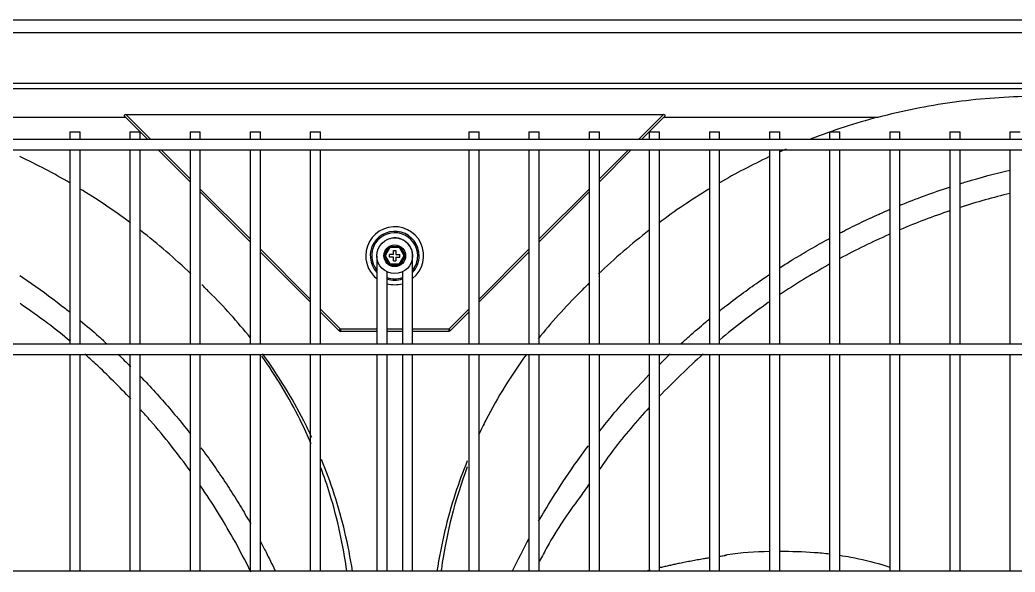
# Model space of a CAD drawing. Header units: millimetres. Extents: x 0 to 504600, y 0 to 118800.
# Drawn here: x 431288 to 431676.9, y 51040.3 to 51256.2 of the extents above; entities that cross this region are included whole.
import ezdxf

# ---------------------------------------------------------------- set-up
doc = ezdxf.new("R2010")
doc.units = ezdxf.units.MM
doc.header["$LTSCALE"] = 200
doc.layers.add('LG-AIRCON', color=240, linetype='Continuous')

# ---------------------------------------------------------------- blocks, each defined once
blk = doc.blocks.new('UXB1', base_point=(168674.67, -72229.04))
at = {"layer": 'LG-AIRCON', "color": 0}
for p, q in [((168093.75, -71467.16), (169255.13, -71467.16)), ((169255.13, -71472.16), (168093.75, -71472.16)), ((168148.66, -71491.95), (169200.23, -71491.95)), ((169198.7, -71494.07), (168150.18, -71494.07)), ((168485.48, -71505.19), (168569.18, -71505.19)), ((168577.98, -71513.99), (168568.98, -71504.99)), ((168569.31, -71504.19), (168779.56, -71504.19)), ((168579.11, -71513.99), (168569.31, -71504.19)), ((168779.56, -71504.19), (168769.76, -71513.99)), ((168779.89, -71504.99), (168770.9, -71513.99)), ((168779.69, -71505.19), (168863.4, -71505.19)), ((169201.5, -71513.99), (168146.95, -71513.99)), ((168547.46, -71510.99), (168547.46, -71513.99)), ((168547.46, -71510.99), (168551.46, -71510.99)), ((168551.46, -71513.99), (168551.46, -71510.99)), ((168570.96, -71510.99), (168570.96, -71513.99)), ((168570.96, -71510.99), (168574.96, -71510.99)), ((168574.96, -71513.99), (168574.96, -71510.99)), ((168594.45, -71510.99), (168594.45, -71513.99)), ((168594.45, -71510.99), (168598.45, -71510.99)), ((168598.45, -71513.99), (168598.45, -71510.99)), ((168617.95, -71510.99), (168617.95, -71513.99)), ((168617.95, -71510.99), (168621.95, -71510.99)), ((168621.95, -71513.99), (168621.95, -71510.99)), ((168641.45, -71510.99), (168641.45, -71513.99)), ((168641.45, -71510.99), (168645.45, -71510.99)), ((168645.45, -71513.99), (168645.45, -71510.99)), ((168703.44, -71510.99), (168703.44, -71513.99)), ((168703.44, -71510.99), (168707.44, -71510.99)), ((168707.44, -71513.99), (168707.44, -71510.99)), ((168726.93, -71510.99), (168726.93, -71513.99)), ((168726.93, -71510.99), (168730.93, -71510.99)), ((168730.93, -71513.99), (168730.93, -71510.99)), ((168750.43, -71510.99), (168750.43, -71513.99)), ((168750.43, -71510.99), (168754.43, -71510.99)), ((168754.43, -71513.99), (168754.43, -71510.99)), ((168773.93, -71510.99), (168773.93, -71513.99)), ((168773.93, -71510.99), (168777.92, -71510.99)), ((168777.92, -71513.99), (168777.92, -71510.99)), ((168797.42, -71510.99), (168797.42, -71513.99)), ((168797.42, -71510.99), (168801.42, -71510.99)), ((168801.42, -71513.99), (168801.42, -71510.99)), ((168820.92, -71510.99), (168820.92, -71513.99)), ((168820.92, -71510.99), (168824.92, -71510.99)), ((168824.92, -71513.99), (168824.92, -71510.99)), ((168844.41, -71510.99), (168844.41, -71513.99)), ((168844.41, -71510.99), (168848.41, -71510.99)), ((168848.41, -71513.99), (168848.41, -71510.99)), ((168867.91, -71510.99), (168867.91, -71513.99)), ((168867.91, -71510.99), (168871.91, -71510.99)), ((168871.91, -71513.99), (168871.91, -71510.99)), ((168891.41, -71510.99), (168891.41, -71513.99)), ((168891.41, -71510.99), (168895.41, -71510.99)), ((168895.41, -71513.99), (168895.41, -71510.99)), ((168914.9, -71510.99), (168914.9, -71513.99)), ((168914.9, -71510.99), (168918.9, -71510.99)), ((168146.95, -71517.99), (169201.5, -71517.99)), ((168547.46, -71517.99), (168547.46, -71593.98)), ((168551.46, -71593.98), (168551.46, -71517.99)), ((168570.96, -71517.99), (168570.96, -71593.98)), ((168574.96, -71593.98), (168574.96, -71517.99)), ((168594.45, -71530.46), (168581.98, -71517.99)), ((168594.45, -71529.33), (168583.11, -71517.99)), ((168594.45, -71517.99), (168594.45, -71593.98)), ((168598.45, -71593.98), (168598.45, -71517.99)), ((168617.95, -71517.99), (168617.95, -71593.98)), ((168621.95, -71593.98), (168621.95, -71517.99)), ((168641.45, -71517.99), (168641.45, -71593.98)), ((168645.45, -71593.98), (168645.45, -71517.99)), ((168703.44, -71517.99), (168703.44, -71593.98)), ((168707.44, -71593.98), (168707.44, -71517.99)), ((168726.93, -71517.99), (168726.93, -71593.98)), ((168730.93, -71593.98), (168730.93, -71517.99)), ((168750.43, -71517.99), (168750.43, -71593.98)), ((168765.77, -71517.99), (168754.43, -71529.33)), ((168766.9, -71517.99), (168754.43, -71530.46)), ((168754.43, -71593.98), (168754.43, -71517.99)), ((168773.93, -71517.99), (168773.93, -71593.98)), ((168777.92, -71593.98), (168777.92, -71517.99)), ((168797.42, -71517.99), (168797.42, -71593.98)), ((168801.42, -71593.98), (168801.42, -71517.99)), ((168820.92, -71517.99), (168820.92, -71593.98)), ((168824.92, -71593.98), (168824.92, -71517.99)), ((168844.41, -71517.99), (168844.41, -71593.98)), ((168848.41, -71593.98), (168848.41, -71517.99)), ((168867.91, -71517.99), (168867.91, -71593.98)), ((168871.91, -71593.98), (168871.91, -71517.99)), ((168891.41, -71517.99), (168891.41, -71593.98)), ((168895.41, -71593.98), (168895.41, -71517.99)), ((168914.9, -71517.99), (168914.9, -71593.98)), ((168617.95, -71552.83), (168598.45, -71533.33)), ((168750.43, -71533.32), (168730.93, -71552.82)), ((168617.95, -71553.96), (168598.45, -71534.46)), ((168750.43, -71534.46), (168730.93, -71553.95)), ((168641.45, -71576.32), (168621.95, -71556.83)), ((168670.19, -71559.39), (168672.31, -71555.71)), ((168672.6, -71556.21), (168670.77, -71559.39)), ((168672.31, -71555.71), (168676.56, -71555.71)), ((168672.31, -71555.71), (168672.6, -71556.21)), ((168676.27, -71556.21), (168672.6, -71556.21)), ((168673.94, -71557.39), (168674.94, -71557.39)), ((168673.94, -71558.89), (168673.94, -71557.39)), ((168674.94, -71557.39), (168674.94, -71558.89)), ((168676.27, -71556.21), (168676.56, -71555.71)), ((168678.11, -71559.39), (168676.27, -71556.21)), ((168676.56, -71555.71), (168678.69, -71559.39)), ((168726.93, -71556.82), (168707.44, -71576.32)), ((168641.45, -71577.45), (168621.95, -71557.96)), ((168667.44, -71559.58), (168667.44, -71573.32)), ((168672.31, -71563.07), (168670.19, -71559.39)), ((168670.19, -71559.39), (168670.77, -71559.39)), ((168670.77, -71559.39), (168672.6, -71562.57)), ((168673.94, -71558.89), (168672.44, -71558.89)), ((168672.44, -71559.89), (168672.44, -71558.89)), ((168673.94, -71559.89), (168672.44, -71559.89)), ((168673.94, -71561.39), (168673.94, -71559.89)), ((168673.94, -71561.39), (168674.94, -71561.39)), ((168674.94, -71558.89), (168676.44, -71558.89)), ((168674.94, -71559.89), (168674.94, -71561.39)), ((168674.94, -71559.89), (168676.44, -71559.89)), ((168676.27, -71562.57), (168678.11, -71559.39)), ((168676.44, -71559.89), (168676.44, -71558.89)), ((168678.69, -71559.39), (168676.56, -71563.07)), ((168678.11, -71559.39), (168678.69, -71559.39)), ((168681.43, -71573.32), (168681.43, -71559.53)), ((168726.93, -71557.95), (168707.44, -71577.45)), ((168672.31, -71563.07), (168672.6, -71562.57)), ((168676.56, -71563.07), (168672.31, -71563.07)), ((168672.6, -71562.57), (168676.27, -71562.57)), ((168676.27, -71562.57), (168676.56, -71563.07)), ((168671.44, -71573.32), (168671.44, -71565.72)), ((168677.44, -71565.72), (168677.44, -71573.32)), ((168677.44, -71571.24), (168677.44, -71593.98)), ((168681.43, -71593.98), (168681.43, -71571.24)), ((168667.44, -71573.32), (168667.44, -71576.15)), ((168667.44, -71576.15), (168667.44, -71579.81)), ((168667.44, -71576.15), (168667.44, -71576.15)), ((168671.44, -71576.15), (168671.44, -71573.32)), ((168671.44, -71579.81), (168671.44, -71576.15)), ((168677.44, -71576.15), (168677.44, -71579.81)), ((168681.43, -71579.81), (168681.43, -71576.15)), ((168653.27, -71588.15), (168645.44, -71580.32)), ((168667.44, -71579.81), (168667.44, -71582.63)), ((168667.44, -71579.81), (168667.44, -71579.81)), ((168671.44, -71582.63), (168671.44, -71579.81)), ((168703.44, -71580.31), (168695.61, -71588.15)), ((168652.7, -71588.71), (168645.44, -71581.45)), ((168667.44, -71582.63), (168667.44, -71593.98)), ((168671.44, -71593.98), (168671.44, -71582.63)), ((168703.44, -71581.45), (168696.17, -71588.71)), ((168652.7, -71588.71), (168653.27, -71588.15)), ((168667.44, -71588.15), (168653.27, -71588.15)), ((168653.27, -71588.15), (168653.27, -71588.95)), ((168677.44, -71588.15), (168671.44, -71588.15)), ((168695.61, -71588.15), (168681.43, -71588.15)), ((168695.61, -71588.15), (168695.61, -71588.95)), ((168695.61, -71588.15), (168696.17, -71588.71)), ((168667.44, -71588.95), (168653.27, -71588.95)), ((168677.44, -71588.95), (168671.44, -71588.95)), ((168695.61, -71588.95), (168681.43, -71588.95)), ((169266.49, -71593.97), (168081.96, -71593.97)), ((168081.96, -71597.97), (169266.49, -71597.97)), ((168547.46, -71597.98), (168547.46, -71682.77)), ((168551.46, -71682.77), (168551.46, -71597.98)), ((168570.96, -71597.98), (168570.96, -71682.77)), ((168574.96, -71682.77), (168574.96, -71597.98)), ((168594.45, -71597.98), (168594.45, -71682.77)), ((168598.45, -71682.77), (168598.45, -71597.98)), ((168617.95, -71597.98), (168617.95, -71682.77)), ((168621.95, -71682.77), (168621.95, -71597.98)), ((168641.45, -71597.98), (168641.45, -71682.77)), ((168645.45, -71682.77), (168645.45, -71597.98)), ((168667.44, -71597.98), (168667.44, -71682.76)), ((168671.44, -71682.76), (168671.44, -71597.98)), ((168677.44, -71597.97), (168677.44, -71682.76)), ((168681.43, -71682.76), (168681.43, -71597.97)), ((168703.44, -71597.98), (168703.44, -71682.77)), ((168707.44, -71682.77), (168707.44, -71597.98)), ((168726.93, -71597.98), (168726.93, -71682.77)), ((168730.93, -71682.77), (168730.93, -71597.98)), ((168750.43, -71597.98), (168750.43, -71682.77)), ((168754.43, -71682.77), (168754.43, -71597.98)), ((168773.93, -71597.98), (168773.93, -71682.77)), ((168777.92, -71682.77), (168777.92, -71597.98)), ((168797.42, -71597.98), (168797.42, -71682.77)), ((168801.42, -71682.77), (168801.42, -71597.98)), ((168820.92, -71597.98), (168820.92, -71682.77)), ((168824.92, -71682.77), (168824.92, -71597.98)), ((168844.41, -71597.98), (168844.41, -71682.77)), ((168848.41, -71682.77), (168848.41, -71597.98)), ((168867.91, -71597.98), (168867.91, -71682.77)), ((168871.91, -71682.77), (168871.91, -71597.98)), ((168891.41, -71597.98), (168891.41, -71682.77)), ((168895.41, -71682.77), (168895.41, -71597.98)), ((168914.9, -71597.98), (168914.9, -71682.77)), ((169266.49, -71682.76), (168081.96, -71682.76))]:
    blk.add_line(p, q, dxfattribs=at)
for radius in [7, 4.25, 4.25]:
    blk.add_circle((168674.44, -71559.39), radius, dxfattribs=at)
for centre, radius, start, end in [((168674.44, -71559.39), 11.33, 308.1431, 180), ((168674.44, -71559.39), 9.56, 0, 222.9805), ((168674.44, -71559.39), 9, 0, 218.9644), ((168674.44, -71559.39), 11.33, 180, 231.8625), ((168674.44, -71559.39), 9, 321.0412, 0), ((168674.44, -71559.39), 9.56, 317.0194, 0), ((168674.44, -71559.39), 9, 250.5432, 289.4569), ((168674.44, -71559.39), 9.56, 251.7356, 288.2642), ((168674.44, -71559.39), 11.33, 254.6607, 285.3394), ((168653.27, -71588.15), 0.8, 225, 270)]:
    blk.add_arc(centre, radius, start, end, dxfattribs=at)
at = {"layer": 'LG-AIRCON', "color": 0, "extrusion": (0, 0, -1)}
blk.add_arc((-168695.61, -71588.15), 0.8, 225, 270, dxfattribs=at)
at = {"layer": 'LG-AIRCON', "color": 0}
for centre, major_axis in [((168570.11, -71504.99), (-1.37, 0.57)), ((168778.76, -71504.99), (1.37, 0.57))]:
    blk.add_ellipse(centre, major_axis=major_axis, ratio=0.414214, start_param=5.497787, end_param=7.068583, dxfattribs=at)
for points, knots in [([(168863.4, -71505.19), (168872.96, -71502.66), (168882.61, -71500.72), (168897.22, -71498.66), (168902.11, -71498.11), (168911.93, -71497.32), (168916.87, -71497.09), (168926.78, -71496.84), (168931.75, -71496.78), (168941.67, -71496.62), (168946.63, -71496.54), (168961.52, -71496.35), (168971.46, -71496.25), (168981.39, -71496.19)], [0, 0, 0, 0, 0.25, 0.25, 0.375, 0.375, 0.5, 0.5, 0.625, 0.625, 0.75, 0.75, 1, 1, 1, 1]), ([(168895.38, -71531.22), (168896.16, -71530.98), (168902.59, -71529.01), (168909.09, -71527.26), (168914.83, -71525.91)], [0, 0, 0, 0, 0.122391, 1, 1, 1, 1]), ([(168571.2, -71546.56), (168566.11, -71542.76), (168560.86, -71539.15), (168554.17, -71534.91), (168552.85, -71534.09), (168551.53, -71533.29)], [0, 0, 0, 0, 0.803702, 0.803702, 1, 1, 1, 1]), ([(168848.34, -71550.54), (168848.87, -71550.27), (168851.67, -71548.82), (168856.78, -71546.3), (168862.77, -71543.54), (168866.48, -71541.93), (168867.86, -71541.34)], [0, 0, 0, 0, 0.082272, 0.438667, 0.790874, 1, 1, 1, 1]), ([(168681.43, -71559.39), (168681.43, -71558.78), (168681.29, -71557.65), (168680.53, -71555.71), (168679.11, -71553.98), (168677.23, -71552.89), (168675.39, -71552.38), (168673.79, -71552.37), (168672.79, -71552.66), (168672.43, -71552.82)], [0, 0, 0, 0, 0.137285, 0.262147, 0.473488, 0.63553, 0.754235, 0.906368, 1, 1, 1, 1]), ([(168824.81, -71564.16), (168826.31, -71563.2), (168830.07, -71560.83), (168836.13, -71557.2), (168841.18, -71554.36), (168843.94, -71552.86), (168844.4, -71552.62)], [0, 0, 0, 0, 0.235493, 0.585637, 0.931817, 1, 1, 1, 1]), ([(168867.91, -71550.96), (168867.79, -71551.01), (168861.26, -71553.9), (168854.74, -71557.08), (168848.38, -71560.5)], [0, 0, 0, 0, 0.017477, 1, 1, 1, 1]), ([(168844.41, -71562.68), (168844.19, -71562.81), (168837.61, -71566.5), (168831.09, -71570.51), (168824.86, -71574.69)], [0, 0, 0, 0, 0.033617, 1, 1, 1, 1]), ([(168527.98, -71567.12), (168529.49, -71568.14), (168535.55, -71572.28), (168542.05, -71577.11), (168546.97, -71581), (168547.55, -71581.47)], [0, 0, 0, 0, 0.224879, 0.906883, 1, 1, 1, 1]), ([(168801.31, -71581.01), (168801.71, -71580.7), (168804.29, -71578.66), (168809.08, -71575), (168815.23, -71570.57), (168819.2, -71567.86), (168820.91, -71566.72)], [0, 0, 0, 0, 0.062992, 0.40604, 0.74536, 1, 1, 1, 1]), ([(168547.71, -71592.92), (168544.84, -71590.49), (168538.47, -71585.37), (168531.71, -71580.65), (168528.04, -71578.11)], [0, 0, 0, 0, 0.462065, 1, 1, 1, 1]), ([(168820.91, -71577.39), (168820.75, -71577.5), (168814.11, -71582.14), (168807.57, -71587.14), (168801.35, -71592.35)], [0, 0, 0, 0, 0.02383, 1, 1, 1, 1]), ([(168551.52, -71584.69), (168553.97, -71586.72), (168557.45, -71589.7), (168560.83, -71592.79), (168561.86, -71593.74)], [0, 0, 0, 0, 0.695118, 1, 1, 1, 1]), ([(168786.41, -71593.71), (168787.44, -71592.77), (168790.59, -71589.95), (168794.27, -71586.78), (168796.92, -71584.57), (168797.4, -71584.18)], [0, 0, 0, 0, 0.288093, 0.872679, 1, 1, 1, 1]), ([(168571.31, -71615.4), (168566.91, -71610.72), (168560.98, -71604.82), (168554.74, -71599.1), (168553.34, -71597.83)], [0, 0, 0, 0, 0.777017, 1, 1, 1, 1]), ([(168641.83, -71632.9), (168640.46, -71629.74), (168639.01, -71626.62), (168633.13, -71614.86), (168628.14, -71606.55), (168622.51, -71598.64)], [0, 0, 0, 0, 0.260427, 0.260427, 1, 1, 1, 1]), ([(168642.11, -71630.44), (168641.08, -71628.23), (168640.02, -71626.05), (168634.26, -71614.81), (168628.85, -71606.02), (168622.84, -71597.79)], [0, 0, 0, 0, 0.192969, 0.192969, 1, 1, 1, 1]), ([(168725.9, -71597.96), (168720, -71606.06), (168714.73, -71614.62), (168709.1, -71625.58), (168708.14, -71627.53), (168707.21, -71629.5)], [0, 0, 0, 0, 0.823029, 0.823029, 1, 1, 1, 1]), ([(168575.1, -71606.61), (168575.83, -71607.36), (168578.5, -71610.14), (168582.98, -71615.05), (168588.46, -71621.39), (168592.3, -71626.11), (168594.33, -71628.7), (168594.65, -71629.11)], [0, 0, 0, 0, 0.10453, 0.387673, 0.668723, 0.947676, 1, 1, 1, 1]), ([(168754.25, -71628.32), (168754.37, -71628.18), (168757.93, -71623.65), (168764.27, -71616.04), (168770.95, -71608.99), (168773.82, -71606)], [0, 0, 0, 0, 0.019072, 0.581193, 1, 1, 1, 1]), ([(168594.61, -71643.68), (168589.78, -71636.95), (168583.41, -71628.85), (168576.48, -71621.03), (168575.19, -71619.6)], [0, 0, 0, 0, 0.816114, 1, 1, 1, 1]), ([(168773.85, -71618.73), (168768.97, -71624.04), (168762.25, -71631.91), (168756.19, -71640.4), (168754.4, -71642.95)], [0, 0, 0, 0, 0.70386, 1, 1, 1, 1]), ([(168598.73, -71634.45), (168600.36, -71636.63), (168603.54, -71641.04), (168608.11, -71647.75), (168612.46, -71654.54), (168615.78, -71660.06), (168617.65, -71663.3), (168618.19, -71664.24)], [0, 0, 0, 0, 0.229373, 0.457693, 0.68426, 0.909075, 1, 1, 1, 1]), ([(168730.67, -71663.24), (168732.35, -71660.32), (168736.84, -71652.8), (168743.36, -71642.93), (168748.32, -71636.1), (168750.15, -71633.66)], [0, 0, 0, 0, 0.284794, 0.741705, 1, 1, 1, 1]), ([(168657.94, -71682.73), (168656.36, -71672.46), (168653.95, -71662.34), (168649.31, -71647.99), (168647.67, -71643.48), (168645.86, -71639.04)], [0, 0, 0, 0, 0.681342, 0.681342, 1, 1, 1, 1]), ([(168655.72, -71682.75), (168654.34, -71672.56), (168652.14, -71662.51), (168648.05, -71649.15), (168646.88, -71645.72), (168645.62, -71642.32)], [0, 0, 0, 0, 0.742253, 0.742253, 1, 1, 1, 1]), ([(168702.82, -71639.54), (168701.1, -71643.8), (168699.53, -71648.11), (168694.93, -71662.3), (168692.54, -71672.38), (168690.95, -71682.7)], [0, 0, 0, 0, 0.306385, 0.306385, 1, 1, 1, 1]), ([(168702.82, -71641.87), (168697.99, -71654.79), (168694.6, -71668.16), (168692.64, -71682.2), (168692.61, -71682.46), (168692.57, -71682.73)], [0, 0, 0, 0, 0.981495, 0.981495, 1, 1, 1, 1]), ([(168618.28, -71683.09), (168616.07, -71678.63), (168610.09, -71667.28), (168603.17, -71656.1), (168598.61, -71649.4)], [0, 0, 0, 0, 0.392123, 1, 1, 1, 1]), ([(168750.45, -71648.62), (168749.16, -71650.47), (168745.77, -71655.3), (168739.86, -71663.22), (168734.88, -71671.56), (168732.01, -71677.02), (168730.99, -71679), (168730.93, -71679.12)], [0, 0, 0, 0, 0.188637, 0.492926, 0.817568, 0.9884, 1, 1, 1, 1]), ([(168720.52, -71682.61), (168720.56, -71682.51), (168722.59, -71678.28), (168724.72, -71674.09), (168726.89, -71670.05)], [0, 0, 0, 0, 0.023633, 1, 1, 1, 1]), ([(168621.97, -71671.11), (168622.71, -71672.51), (168624.65, -71676.22), (168626.55, -71680.07), (168627.72, -71682.51), (168627.77, -71682.61)], [0, 0, 0, 0, 0.36828, 0.975008, 1, 1, 1, 1]), ([(168777.89, -71681.34), (168778.21, -71681.26), (168779.1, -71681.05), (168780.57, -71680.71), (168782.3, -71680.32), (168784.03, -71679.94), (168785.95, -71679.53), (168787.69, -71679.18), (168789.62, -71678.8), (168791.17, -71678.51), (168793.12, -71678.16), (168794.88, -71677.85), (168796.44, -71677.6), (168797.23, -71677.47), (168797.42, -71677.44)], [0, 0, 0, 0, 0.04892, 0.138223, 0.227526, 0.316829, 0.406131, 0.525202, 0.584737, 0.703807, 0.763342, 0.882413, 0.971716, 1, 1, 1, 1]), ([(168801.39, -71676.86), (168801.69, -71676.82), (168802.59, -71676.69), (168803.5, -71676.58), (168804.1, -71676.5)], [0, 0, 0, 0, 0.329472, 1, 1, 1, 1]), ([(168803.58, -71676.44), (168803.88, -71676.38), (168809.55, -71675.28), (168815.38, -71675.03), (168820.91, -71674.96)], [0, 0, 0, 0, 0.052096, 1, 1, 1, 1]), ([(168824.92, -71674.94), (168829.43, -71674.93), (168835.93, -71675.07), (168842.44, -71675.71), (168844.43, -71675.95)], [0, 0, 0, 0, 0.693143, 1, 1, 1, 1]), ([(168848.43, -71676.5), (168849.86, -71676.72), (168855.39, -71677.66), (168861.91, -71679.2), (168866.93, -71680.78), (168867.95, -71681.11)], [0, 0, 0, 0, 0.217085, 0.84018, 1, 1, 1, 1])]:
    blk.add_open_spline(points, degree=3, knots=knots, dxfattribs=at)
for points in [[(168863.4, -71505.19), (168854.42, -71507.56), (168845.65, -71510.41), (168837.07, -71513.73)], [(168827.4, -71517.71), (168826.51, -71518.09), (168825.63, -71518.49), (168824.75, -71518.88)], [(168547.61, -71530.96), (168541.21, -71527.22), (168534.67, -71523.78), (168527.98, -71520.64)], [(168820.69, -71520.75), (168814.12, -71523.84), (168807.67, -71527.23), (168801.37, -71530.9)], [(168797.23, -71533.36), (168790.51, -71537.45), (168784.01, -71541.83), (168777.74, -71546.5)], [(168871.88, -71539.66), (168878.28, -71537.04), (168884.77, -71534.66), (168891.33, -71532.51)], [(168914.9, -71535.01), (168908.42, -71536.58), (168901.92, -71538.41), (168895.41, -71540.5)], [(168891.4, -71541.82), (168884.9, -71544.02), (168878.39, -71546.48), (168871.9, -71549.23)], [(168594.74, -71566.46), (168588.49, -71560.48), (168581.94, -71554.83), (168575.11, -71549.53)], [(168773.91, -71549.41), (168767.02, -71554.75), (168760.4, -71560.46), (168754.07, -71566.52)], [(168601.96, -71573.64), (168601.01, -71572.65), (168600.05, -71571.67), (168599.08, -71570.7)], [(168750.23, -71570.28), (168749.12, -71571.39), (168748.01, -71572.51), (168746.92, -71573.64)], [(168618.05, -71591.5), (168613.07, -71585.24), (168607.71, -71579.29), (168601.96, -71573.64)], [(168746.92, -71573.64), (168741.04, -71579.41), (168735.58, -71585.48), (168730.53, -71591.86)], [(168566.2, -71597.82), (168567.92, -71599.46), (168569.63, -71601.11), (168571.34, -71602.76)], [(168795.04, -71597.8), (168789.15, -71603.05), (168783.43, -71608.61), (168777.85, -71614.45)], [(168777.89, -71601.84), (168779.27, -71600.48), (168780.66, -71599.13), (168782.06, -71597.79)], [(168772.25, -71682.75), (168772.91, -71682.58), (168773.57, -71682.41), (168774.23, -71682.24)]]:
    blk.add_open_spline(points, degree=3, dxfattribs=at)

msp = doc.modelspace()

# ---------------------------------------------------------------- block references
at = {"layer": 'LG-AIRCON', "color": 7}
msp.add_blockref('UXB1', (431434.71, 50494.32), dxfattribs=at)

doc.saveas('drawing.dxf')
